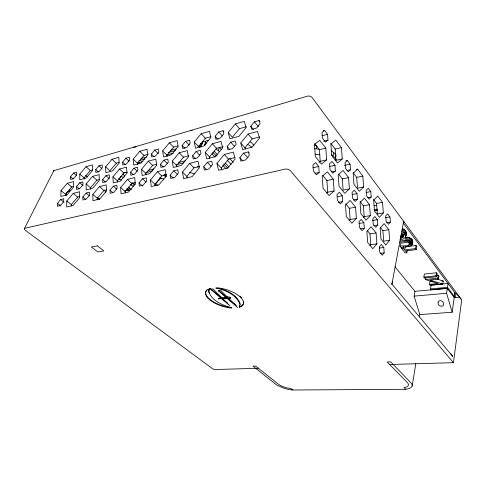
<?xml version="1.0" encoding="UTF-8"?>
<svg xmlns="http://www.w3.org/2000/svg" width="486" height="486" viewBox="0 0 486 486"><rect width="100%" height="100%" fill="white"/><g stroke="black" fill="none" stroke-linecap="round" stroke-linejoin="round"><path stroke-width="0.73" d="M79.789 174.085L79.777 179.759L86.144 178.022L92.498 170.531L92.389 164.912L86.046 166.728L79.789 174.085L84.127 177.815L84.133 179.231M76.527 186.527L76.502 189.455L79.692 188.623L82.899 184.832L82.893 181.916L79.704 182.772L76.527 186.527L79.291 188.847M71.296 205.967L71.314 204.618L77.699 197.073L79.826 196.538M70.525 176.679L70.47 179.48L73.55 178.629L76.679 174.954L76.697 172.166L73.623 173.034L70.525 176.679L73.234 178.97M412.225 385.939L411.8 383.758L390.701 361.863L387.16 361.979L407.432 382.64A11.974 4.52 11.5 0 1 404.917 387.445L403.945 387.457L405.725 389.298C408.052 388.721 411.217 388.442 412.225 385.939L415.797 363.637M66.807 200.949L66.661 207.03L73.076 205.475L79.607 197.753L79.619 191.727L73.234 193.373L66.807 200.949L71.314 204.618M65.403 195.712L65.44 194.26L71.661 186.94L73.714 186.393M61.023 190.634L60.829 196.447L67.013 194.85L73.374 187.359L73.447 181.6L67.281 183.283L61.023 190.634L65.44 194.26M57.476 203.282L57.36 206.283L60.458 205.517L63.672 201.733L63.757 198.75L60.659 199.533L57.476 203.282L60.853 205.991M408.744 245.175L409.315 242.034L400.646 243.261L400.057 246.378C401.752 244.889 411.253 247.319 409.88 242.933C407.365 240.102 402.985 242.064 399.905 242.18M400.081 239.434C406.521 240.643 408.878 230.394 402.675 228.602L402.074 231.779L404.255 233.177L405.804 235.795M406.393 232.624L405.731 236.615M391.844 284.577L403.617 221.312A3.25 1.841 9.7 0 1 403.556 222.953M400.057 246.378L400.853 247.404C405.415 246.511 414.394 247.866 412.535 240.236C411.253 237.788 408.191 237.071 405.634 237.211L405.051 240.363L400.008 241.007M412.079 244.549L412.699 240.843M402.985 237.29L403.58 234.131L401.26 235.042L400.664 238.189C403.738 238.353 404.917 234.404 401.94 233.152M389.62 364.5L453.438 362.678L461.7 299.917L312.103 97.51A3.827 2.679 16.9 0 0 310.979 96.653A3.827 2.679 17.4 0 0 308.124 95.997L53.867 170.647A3.031 1.434 25.8 0 0 53.606 171.145L53.612 171.351M419.43 316.793L419.789 314.576L452.168 312.255L454.872 292.694L403.301 223.153M452.168 312.255L446.604 293.258L448.025 283.46L431.106 285.1L430.347 289.911L447.32 288.338L448.426 289.82M432.133 281.151L429.97 281.37L429.49 284.383L430.195 285.288L442.807 284.067L443.256 281.023L437.522 279.225M442.807 284.067L429.861 280.015L438.493 279.134L437.789 278.205L438.263 275.149L436.78 275.301M438.493 279.134L438.955 276.078L438.263 275.149M436.701 276.759L436.003 275.829L436.477 272.768L424.351 274.068L423.847 277.105L424.557 278.016L436.701 276.759L437.175 273.697L436.477 272.768M429.49 284.383L438.153 283.538L425.189 279.499L425.481 277.682M419.789 314.576L414.108 296.132L414.923 291.345L395.027 266.79M416.265 249.597L416.812 246.463L416.052 245.442L405.275 246.882L404.698 249.992L415.5 248.583L416.265 249.597L405.476 250.995L406.837 252.763L405.154 252.975L401.636 248.437L401.867 247.198M415.5 248.583L416.052 245.442M412.14 243.99L411.581 242.745L412.146 239.586M411.97 243.389L412.535 240.236M411.794 245.066L412.243 242.55M411.581 242.745L409.467 241.099L410.038 237.946M409.327 244.993L409.783 242.478M409.771 244.756L410.117 242.872M410.299 241.554L410.87 238.401M410.087 244.47L410.427 242.587M410.251 244.142L410.482 242.885M411.004 242.101L411.575 238.948M409.467 241.099L408.507 240.74L409.084 237.581M406.837 252.763L407.292 250.278M405.051 240.363L406.29 240.363L406.873 237.211M406.29 240.363L407.444 240.485L408.021 237.332M405.032 234.033L405.628 230.856M405.573 234.932L406.162 231.761M404.698 249.992L403.331 248.218L403.678 246.347M405.354 237.399L405.944 234.234M403.265 232.43L403.866 229.246M402.365 237.697L402.961 234.538M403.453 236.779L403.927 234.252M403.732 236.208L404.085 234.307M404.255 233.177L404.85 230M401.594 237.994L402.189 234.841M239.622 306.168L240.206 303.896C237.186 294.899 227.005 290.391 218.493 287.985M240.048 304.4C236.573 294.674 225.267 289.935 215.802 288.004L217.072 287.943A19.756 8.535 17.5 0 1 239.665 296.448A19.756 8.535 17.5 0 1 239.355 307.267L239.78 305.664M336.227 159.803L335.255 158.254L336.124 154.943L331.081 150.326M335.255 158.254L332.995 155.799L333.87 152.483M314.734 148.813L316.216 148.831L316.957 146.183M239.355 307.267L239.507 306.769A19.75 8.541 17.5 0 0 243.577 301.302M236.202 305.579L227.393 297.948L222.886 298.137L222.722 298.641L227.229 298.453L237.697 307.517L228.663 298.398L228.821 297.888L230.789 297.803M226.045 297.432L226.203 296.922L218.639 290.379L218.475 290.889L226.045 297.432L222.193 298.118L213.014 288.976L210.584 289.255L221.148 298.307L221.306 297.803L210.754 288.751M218.475 290.889L220.93 290.61L227.448 297.177L227.612 296.667M227.229 298.453L227.393 297.948M222.722 298.641L230.006 305.901L221.592 298.69L221.756 298.185L219.077 298.301M222.193 298.118L222.357 297.614M219.289 151.638L218.257 150.526L219.411 147.398L221.464 149.627M216.58 147.932L216.112 149.19L218.257 150.526M204.515 145.326L205.736 142.131L203.184 141.305L200.882 147.282M199.46 147.829L200.262 145.751L202.492 143.103L200.299 143.71M133.589 186.46L131.354 184.99L132.344 182.706M138.65 163.831L139.251 162.452L142.884 161.461M127.308 190.16L127.8 189.03M125.917 190.482L128.462 189.892L129.446 187.626M118.213 178.891L119.465 179.267L120.741 176.412L123.979 177.688M24.33 228.693L53.648 170.957M412.359 241.919L412.644 241.402M245.381 149.081L244.993 147.762L252.246 138.856L259.433 136.943M248.322 151.911L249.342 155.32L245.576 159.961L240.819 161.127L239.859 157.695L243.589 153.108L248.322 151.911L249.275 152.981M216.932 163.424L224.265 154.475L233.353 152.136L235.181 158.861L227.715 168.016L218.554 170.24L216.932 163.424L221.306 168.041L221.804 170.088M259.038 120.522L260.089 123.651L256.444 128.122L251.772 129.41L250.77 126.263L254.385 121.84L259.038 120.522L259.943 121.609M240.752 142.981L248.073 134.033L257.434 131.481L259.567 137.994L252.119 147.149L242.672 149.585L240.752 142.981L244.993 147.762M221.306 168.041L228.578 159.141L234.853 157.561M384.201 252.835L382.209 255.265L379.785 252.289L379.366 246.864L381.382 244.47L383.788 247.465L384.201 252.835L380.149 253.364M203.701 166.734L207.334 162.312L211.714 161.2L212.479 164.535L208.816 169.007L204.418 170.088L203.701 166.734L206.629 169.754M246.311 126.743L239.446 128.669L232.399 137.259L228.22 132.569L235.327 123.93L244.264 121.366L246.171 127.545L238.942 136.378L229.927 138.832L228.22 132.569M227.114 146.596L230.741 142.179L235.254 140.964L236.166 144.196L232.508 148.667L227.977 149.852L227.114 146.596L229.483 149.202M205.226 152.404L212.346 143.765L221.027 141.396L222.655 147.78L215.407 156.607L206.665 158.861L205.226 152.404L209.533 156.942L209.861 158.381M187.165 177.912L186.897 176.436L193.969 167.84L199.576 166.431M209.533 156.942L216.598 148.352L223.098 146.62M210.894 136.675L205.365 138.224L198.495 146.529L194.254 142.07L201.174 133.717L209.478 131.341L210.924 137.404L203.883 145.928L195.524 148.212L194.254 142.07M192.578 155.757L196.107 151.486L200.293 150.362L200.973 153.527L197.413 157.841L193.209 158.94L192.578 155.757L195.463 158.728M182.463 172.038L189.595 163.405L198.021 161.231L199.375 167.816L192.11 176.643L183.629 178.696L182.463 172.038L186.897 176.436M223.025 130.722L223.833 133.796L220.286 138.109L215.954 139.306L215.189 136.214L218.712 131.943L223.025 130.722L223.955 131.755M172.251 161.145L179.182 152.798L187.25 150.599L188.44 156.85L181.387 165.38L173.265 167.47L172.251 161.145L176.606 165.471L176.843 166.874M155.107 185.676L154.925 184.23L161.814 175.926L166.795 174.674M176.606 165.471L183.489 157.166L188.617 155.799M170.185 175.112L173.721 170.841L177.785 169.808L178.332 173.071L174.766 177.384L170.689 178.392L170.185 175.112L173.15 177.985M389.681 240.309L385.793 244.999L380.975 238.954L380.149 228.153L384.134 223.609L388.855 229.726L389.681 240.309L383.685 241.159L382.871 230.631L380.277 227.32M167.141 156.504L166.941 155.162L173.63 147.13L177.846 145.946M160.483 164.262L163.922 160.137L167.816 159.092L168.296 162.196L164.827 166.364L160.921 167.384L160.483 164.262L163.399 167.099M150.453 180.045L157.397 171.698L165.228 169.681L166.169 176.114L159.104 184.637L151.219 186.545L150.453 180.045L154.925 184.23M182.141 145.454L185.573 141.329L189.583 140.193L190.184 143.206L186.721 147.373L182.693 148.485L182.141 145.454L184.984 148.376M125.248 192.906L125.145 191.49L131.858 183.459L135.509 182.542M162.652 150.909L169.395 142.829L177.129 140.612L178.174 146.565L171.321 154.809L163.533 156.929L162.652 150.909L166.941 155.162M146.055 174.808L145.903 173.423L152.647 165.337L156.765 164.244M139.032 182.9L142.471 178.775L146.256 177.809L146.614 181.005L143.139 185.172L139.342 186.102L139.032 182.9L142.519 186.095M137.635 164.693L137.489 163.217L144.014 155.435L148.345 154.22M130.588 172.19L133.929 168.199L137.568 167.22L137.866 170.258L134.494 174.292L130.843 175.246L130.588 172.19L133.334 174.729M120.65 187.493L127.411 179.419L134.713 177.536L135.29 183.83L128.407 192.073L121.069 193.847L120.65 187.493L125.145 191.49M151.365 154.062L154.706 150.071L158.448 149.014L158.855 151.966L155.49 156L151.735 157.039L151.365 154.062L154.05 156.68M141.511 169.292L148.303 161.17L155.866 159.11L156.68 165.27L149.767 173.563L142.161 175.525L141.511 169.292L145.903 173.423M112.916 176.874L119.495 169.055L126.518 167.148L126.992 173.144L120.297 181.12L113.244 182.936L112.916 176.874L117.326 180.822L117.412 182.171M97.376 199.655L97.34 198.27L103.883 190.494L106.61 189.807M133.176 159.153L139.749 151.334L146.972 149.263L147.665 155.101L140.983 163.077L133.717 165.058L133.176 159.153L137.489 163.217M117.326 180.822L123.863 173.04L127.368 172.105M109.994 190.154L113.347 186.162L116.877 185.269L117.065 188.386L113.688 192.42L110.146 193.288L109.994 190.154L112.807 192.614M119.015 162.452L116.312 163.205L109.945 170.75L105.614 166.862L112.023 159.28L118.784 157.343L119.167 163.071L112.655 170.799L105.863 172.645L105.614 166.862M102.661 179.595L105.924 175.725L109.326 174.814L109.465 177.791L106.179 181.697L102.771 182.584L102.661 179.595L105.419 182.019M92.832 194.443L99.417 186.63L106.24 184.868L106.501 191.028L99.8 199.005L92.954 200.663L92.832 194.443L97.34 198.27M122.63 162.099L125.886 158.236L129.385 157.245L129.628 160.143L126.348 164.049L122.843 165.015L122.63 162.099L125.327 164.602M95.736 169.626L98.913 165.872L102.194 164.942L102.297 167.792L99.095 171.576L95.809 172.481L95.736 169.626L98.445 172.02M86.125 183.981L92.547 176.4L99.12 174.608L99.302 180.488L92.777 188.21L86.18 189.911L86.125 183.981L90.548 187.76L90.572 189.242M82.869 196.933L86.137 193.07L89.442 192.231L89.485 195.281L86.186 199.187L82.881 200.001L82.869 196.933L85.688 199.29M90.548 187.76L96.921 180.215L99.114 179.632M84.127 177.815L90.341 170.495L92.449 169.9M376.917 243.832L372.768 248.692L367.695 242.52L366.863 231.415L371.11 226.713L376.091 232.964L376.917 243.832L370.788 244.695L369.858 245.77M390.361 222.151L388.454 224.35L386.121 221.3L385.714 216.039L387.64 213.876L389.954 216.944L390.361 222.151L386.637 222.74M377.75 225.091L375.708 227.381L373.236 224.246L372.823 218.809L374.882 216.556L377.336 219.708L377.75 225.091L373.691 225.729M383.351 212.941L379.39 217.321L374.506 211.003L373.685 200.238L377.75 196.01L382.537 202.395L383.351 212.941L377.349 213.943L376.547 203.452L373.479 199.418M364.281 228.232L362.094 230.613L359.464 227.393L359.051 221.762L361.262 219.423L363.868 222.661L364.281 228.232L360.144 228.876M370.32 215.62L366.067 220.176L360.885 213.676L360.059 202.534L364.421 198.142L369.494 204.715L370.32 215.62L364.19 216.641L363.236 217.649M356.39 218.481L351.821 223.232L346.311 216.531L345.479 205.001L350.163 200.426L355.564 207.2L356.39 218.481L350.133 219.52L349.106 220.571M371.213 196.982L369.123 199.12L366.596 195.828L366.183 190.372L368.303 188.276L370.8 191.587L371.213 196.982L367.829 197.602M357.429 199.181L355.187 201.411L352.502 198.015L352.089 192.371L354.361 190.19L357.022 193.604L357.429 199.181L353.292 199.946M210.019 288.575L209.126 289.456L208.852 291.327L209.66 293.605M363.631 187.019L359.276 191.277L353.99 184.431L353.17 173.265L357.635 169.183L362.817 176.09L363.631 187.019L357.502 188.21L356.7 177.341L353.225 172.773M342.679 201.538L340.261 203.865L337.399 200.36L336.986 194.509L339.435 192.237L342.266 195.761L342.679 201.538L338.45 202.322M349.379 188.914L344.689 193.337L339.064 186.272L338.238 174.711L343.043 170.465L348.553 177.603L349.379 188.914L343.116 190.135L342.308 178.891L338.614 174.17M334.095 190.937L329.046 195.554L323.038 188.252L322.212 176.26L327.394 171.844L333.268 179.219L334.095 190.937L327.704 192.195L326.689 193.112M350.485 169.736L348.183 171.801L345.443 168.223L345.03 162.567L347.362 160.55L350.072 164.14L350.485 169.736L347.034 170.471M335.376 171.06L332.898 173.21L329.982 169.517L329.569 163.654L332.078 161.552L334.969 165.264L335.376 171.06L331.853 171.819M342.266 158.928L337.46 163.023L331.713 155.575L330.893 143.984L335.82 140.083L341.445 147.586L342.266 158.928L336.002 160.337L335.2 149.062L330.851 143.334M319.162 172.487L316.483 174.723L313.361 170.902L312.948 164.821L315.663 162.634L318.749 166.479L319.162 172.487L314.843 173.423M326.616 159.888L321.434 164.14L315.299 156.437L314.478 144.409L319.794 140.369L325.796 148.139L326.616 159.888L320.225 161.34L319.065 162.281M327.971 140.144L325.432 142.112L322.449 138.224L322.042 132.344L324.618 130.424L327.564 134.33L327.971 140.144L323.743 141.183M141.08 158.551L146.821 156.96M170.525 150.374L176.333 148.759M138.96 160.635L144.804 159.025M168.168 152.574L175.47 150.563M166.85 154.894L173.387 153.108M198.088 146.347L200.262 145.751M124.367 172.651L125.783 172.275M148.157 170.471L153.971 168.952M178.678 162.488L185.221 160.775M145.952 172.627L152.495 170.926M176.497 164.693L183.769 162.804M323.202 130.789L324.618 130.424M321.932 135.752L327.564 134.33M96.908 199.661L99.733 198.974M314.782 143.734L319.417 149.658L325.796 148.139M335.2 149.062L341.445 147.586M124.932 191.028L130.849 189.655M313.002 167.755L318.749 166.479M345.977 160.854L347.362 160.55M329.338 166.51L334.969 165.264M344.556 165.343L350.072 164.14M356.268 169.474L357.635 169.183M322.807 175.476L326.896 180.543L333.268 179.219M342.308 178.891L348.553 177.603M356.7 177.341L362.817 176.09M337.339 196.696L342.266 195.761M352.192 194.515L357.022 193.604M366.073 192.48L370.8 191.587M227.448 297.177L228.997 296.891L230.631 298.313L228.663 298.398M224.283 297.268L226.203 296.922M221.148 298.307L218.238 298.829L221.592 298.69M360.126 201.647L363.382 205.797L369.494 204.715M376.547 203.452L382.537 202.395M345.698 203.822L349.319 208.306L355.564 207.2M373.953 205.821L376.869 205.311M373.795 209.776L377.458 209.144M374.293 210.711L377.227 210.213M374.402 210.705L377.312 210.207M385.489 217.667L389.954 216.944M372.61 220.474L377.336 219.708M359.045 223.439L363.868 222.661M382.871 230.631L388.855 229.726M367.246 230.498L369.974 233.881L376.091 232.964M379.062 248.103L383.788 247.465M401.636 248.437L403.331 248.218M133.286 147.24L136.104 146.912M423.847 277.105L436.003 275.829M425.189 279.499L437.789 278.205M191.976 130.266L190.609 130.406L192.043 130.509M441.774 281.169L443.256 281.023M430.505 288.921L447.466 287.329L454.343 296.527M414.923 291.345L447.314 288.338L454.203 297.523L456.895 297.298A2.91 1.391 8 0 1 460.649 298.495A2.916 1.379 7.6 0 1 460.85 299.06M414.108 296.132L446.604 293.258M405.725 389.298L292.736 390.009L290.877 388.514L289.923 388.435A10.601 3.736 14.9 0 1 278.423 384.213L258.4 368.279L215.462 369.518A2.363 0.82 16.9 0 1 212.279 368.534L25.424 230.382A3.189 1.282 24.5 0 1 24.932 228.256L285.069 169.146A4.088 2.46 17 0 1 290.592 170.938L453.438 362.678M314.193 145.49L316.404 145.514M315.128 154.202L319.94 154.84M292.736 390.009L291.096 389.808A13.973 4.927 14.9 0 1 284.195 388.344L277.032 385.222L252.951 366.165L255.642 366.08L258.4 368.279M316.216 148.831L319.193 149.275M137.939 162.184L139.251 162.452M407.444 240.485L408.507 240.74M163.721 179.012L160.854 178.095L155.186 184.431L158.029 185.342M119.465 179.267L121.415 180.033M247.119 144.348L248.984 145.089L251.93 147.288M130.212 184.34L131.354 184.99M69.474 189.224L70.106 189.88L69.656 190.864L66.351 192.65L66.679 195.36M250.083 141.888L251.718 142.896L253.886 145.387M126.773 188.775L128.462 189.892M128.474 187.456L131.493 189.455M331.312 154.505L332.995 155.799M450.801 353.711L452.697 356.432M60.659 199.533L64.024 202.255M73.234 193.373L77.699 197.073M67.281 183.283L71.661 186.94M86.137 193.07L89.503 195.907M97.358 197.444L99.673 199.412M79.704 182.772L83.009 185.579M73.623 173.034L76.32 175.343M221.756 298.185L227.363 302.997M99.417 186.63L103.883 190.494M85.67 175.489L87.383 176.971M92.547 176.4L96.921 180.215M86.046 166.728L90.341 170.495M113.347 186.162L116.707 189.127M105.924 175.725L109.222 178.654M98.913 165.872L101.61 168.278M124.799 176.345L122.758 173.8M132.064 182.949L134.294 184.978M127.411 179.419L131.858 183.459M119.495 169.055L123.863 173.04M133.498 183.149L135.175 184.674M112.023 159.28L116.312 163.205M459.61 297.067L454.872 292.694L455.801 297.578M142.471 178.775L145.94 181.989M133.929 168.199L137.216 171.254M125.886 158.236L129.106 161.249M160.283 177.815L161.376 178.854M157.397 171.698L161.814 175.926M148.303 161.17L152.647 165.337M164.602 174.529L166.206 176.078M164.578 174.881L166.206 176.442M139.749 151.334L144.014 155.435M163.66 174.99L165.835 177.086M173.721 170.841L177.651 174.699M154.706 150.071L158.442 153.752M163.922 160.137L167.299 163.46M228.821 297.888L229.884 298.963M234.137 303.252L235.728 304.862M169.395 142.829L173.63 147.13M179.182 152.798L183.489 157.166M189.595 163.405L193.969 167.84M185.573 141.329L189.333 145.247M207.334 162.312L211.216 166.364M196.107 151.486L199.928 155.471M211.896 153.734L215.006 157.045M222.788 165.319L225.899 168.63M212.807 152.215L216.428 156.079M223.669 163.806L227.806 168.223M205.736 142.131L206.775 143.236M214.022 151L217.643 154.882M225.407 163.199L229.034 167.081M201.174 133.717L205.365 138.224M212.346 143.765L216.598 148.352M227.029 159.985L231.154 164.438M224.265 154.475L228.578 159.141M229.684 158.539L233.274 162.446M215.189 136.214L217.995 139.282M239.859 157.695L242.739 160.872M218.712 131.943L222.424 136.056M230.741 142.179L234.507 146.365M243.589 153.108L247.884 157.907M235.327 123.93L239.446 128.669M248.073 134.033L252.246 138.856M250.77 126.263L253.522 129.489M452.509 356.183L391.892 284.079A3.396 2.521 -38.6 0 0 391.844 283.605M254.385 121.84L258.485 126.706M104.387 190.038L105.851 192.237M392.39 281.698L392.488 281.935A3.414 1.689 10.8 0 1 391.959 283.138M205.049 143.935L205.426 145.18M369.974 233.881L370.788 244.695M363.382 205.797L364.19 216.641M349.319 208.306L350.133 219.52M326.896 180.543L327.704 192.195M319.417 149.658L320.225 161.34M53.606 171.145A3.031 1.434 26.3 0 1 53.867 170.647M205.195 142.003A4.167 2.485 22.3 0 1 208.549 140.539M199.679 166.534A3.845 2.181 22.1 0 1 197.31 166.838M160.587 178.544A42.197 23.261 21.5 0 1 159.93 177.299M189.54 172.494A42.841 22.666 21.2 0 1 194.461 173.854M231.737 307.498A19.75 8.541 17.5 0 1 211.307 300.403A19.75 8.541 17.5 0 1 206.969 289.784M239.981 296.065A19.75 8.541 17.5 0 1 241.578 297.669M438.056 302.65C437.412 306.763 445.03 307.93 443.451 303.051C442.977 300.366 438.153 299.364 438.056 302.65M208.956 289.966L208.682 291.837C212.248 301.12 222.776 305.172 231.585 307.996A19.756 8.535 17.5 0 1 209.478 299.607A19.756 8.535 17.5 0 1 209.217 288.854L210.298 288.648L208.956 289.966M97.413 245.867L91.374 246.985L97.759 251.967L103.797 250.898L97.413 245.867"/></g></svg>
